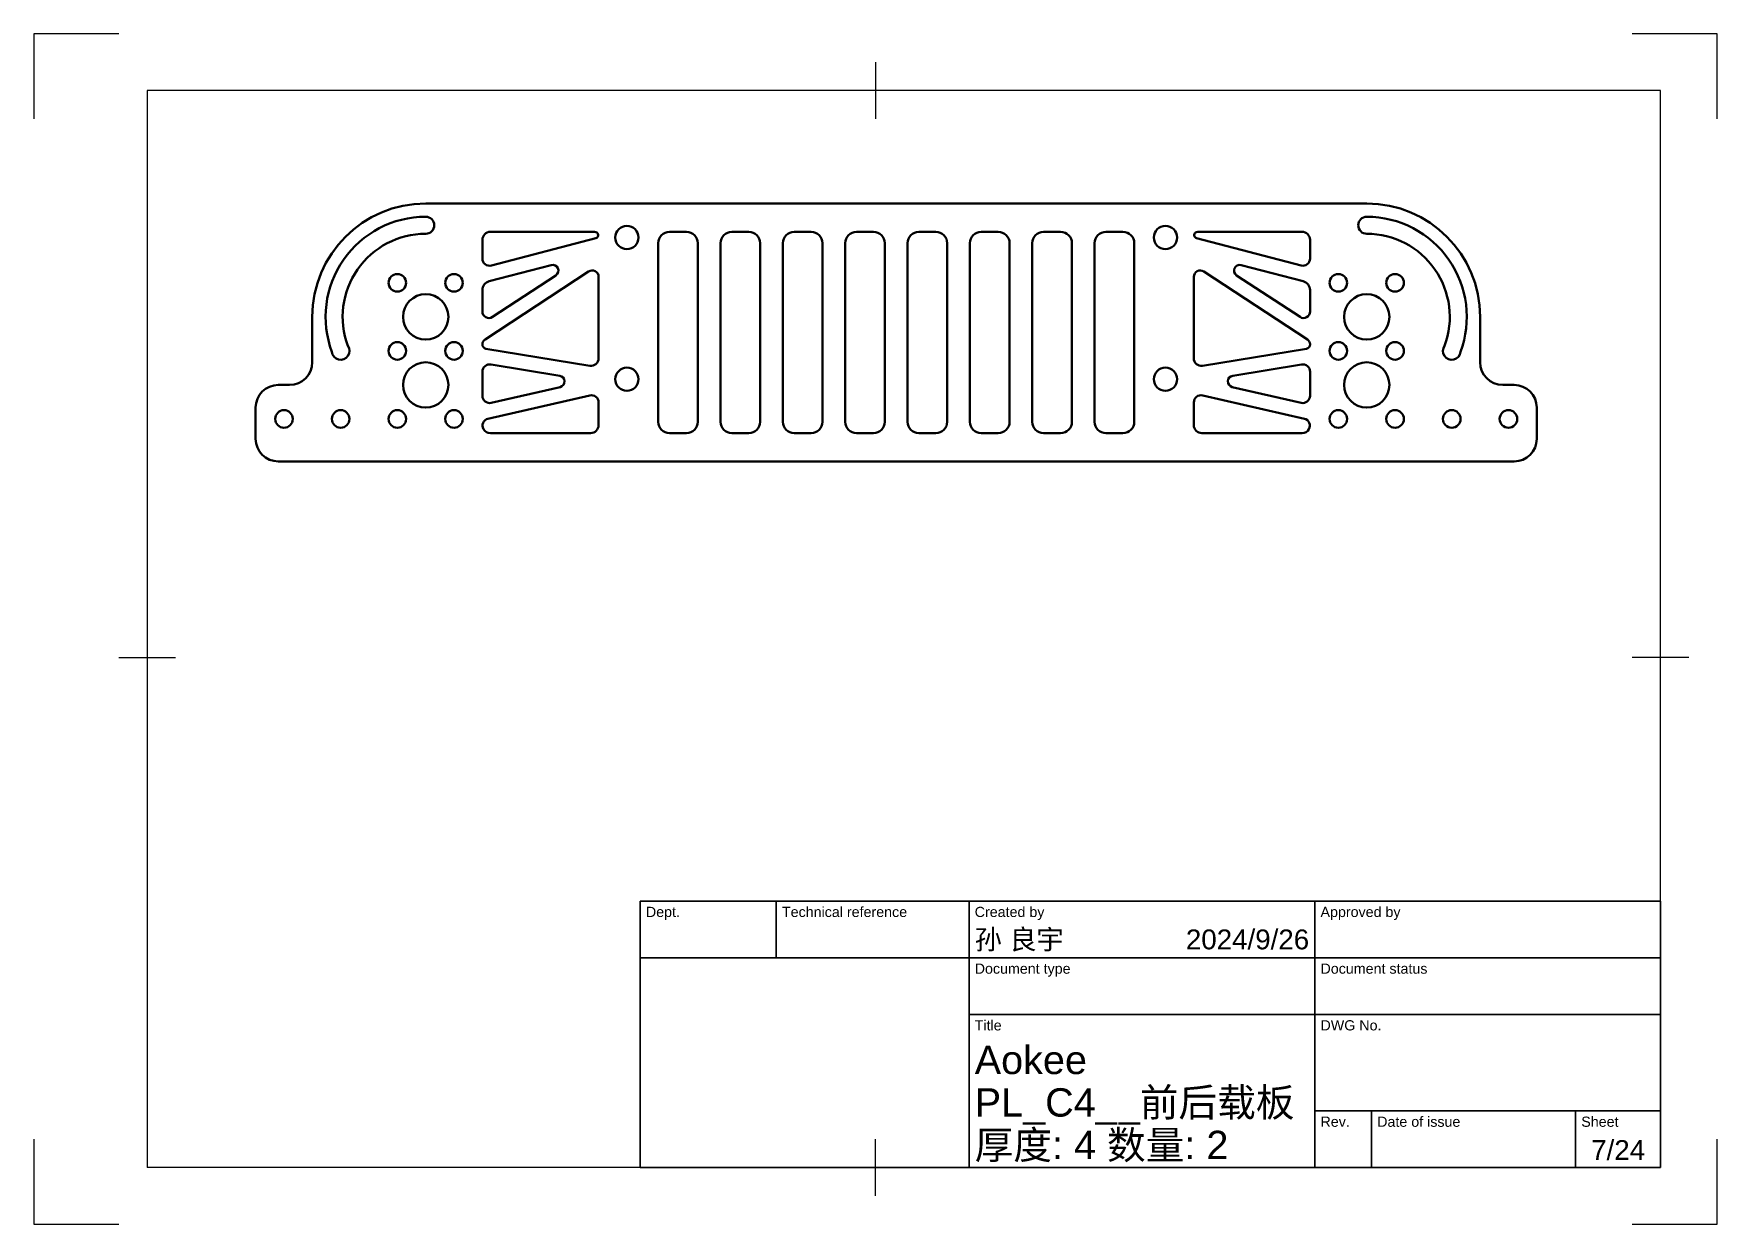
# Model space of a CAD drawing. Header units: millimetres. Extents: x 0 to 297, y 0 to 210.
import ezdxf
from ezdxf.enums import TextEntityAlignment as Align

# ---------------------------------------------------------------- set-up
doc = ezdxf.new("R2010")
doc.units = ezdxf.units.MM
doc.header["$LTSCALE"] = 0.75
for name, color, linetype, lineweight in [('BORDER', 7, 'Continuous', 25), ('TITLEBLOCK', 7, 'Continuous', 35), ('Visible', 7, 'Continuous', 50)]:
    doc.layers.add(name, color=color, linetype=linetype, lineweight=lineweight)
doc.styles.add('FusionTitle', font='arial.ttf')

# ---------------------------------------------------------------- blocks, each defined once
blk = doc.blocks.new('ISO_TITLEBLOCK')
at = {"layer": 'TITLEBLOCK'}
for p, q in [((0, 47), (-180, 47)), ((-180, 47), (-180, 0)), ((-156, 37), (-156, 47)), ((-122, 0), (-122, 47)), ((-61, 0), (-61, 47)), ((0, 0), (0, 47)), ((-180, 37), (0, 37)), ((-122, 27), (0, 27)), ((-61, 10), (0, 10)), ((-51, 0), (-51, 10)), ((-15, 0), (-15, 10)), ((-180, 0), (0, 0))]:
    blk.add_line(p, q, dxfattribs=at)
at = {"layer": 'TITLEBLOCK', "style": 'FusionTitle'}
for s, p in [('Dept.', (-179, 46)), ('Technical reference', (-155, 46)), ('Created by', (-121, 46)), ('Approved by', (-60, 46)), ('Document type', (-121, 36)), ('Document status', (-60, 36)), ('Title', (-121, 26)), ('DWG No.', (-60, 26)), ('Rev.', (-60, 9)), ('Date of issue', (-50, 9)), ('Sheet', (-14, 9))]:
    blk.add_text(s, height=1.8, dxfattribs=at).set_placement(p, align=Align.TOP_LEFT)
for tag, height, p in [('DEPT', 3.5, (-179, 42)), ('TECHNICAL_REFERENCE', 3.5, (-155, 42)), ('CREATED_BY', 3.5, (-121, 42)), ('APPROVED_BY', 3.5, (-60, 42)), ('DOCUMENT_TYPE', 3.5, (-121, 32)), ('DOCUMENT_STATUS', 3.5, (-60, 32)), ('TITLE_1', 5, (-121, 21.5)), ('TITLE_2', 5, (-121, 14)), ('TITLE_3', 5, (-121, 6.5)), ('DATE_OF_ISSUE', 3.5, (-50, 5))]:
    blk.add_attdef(tag, text='', height=height, dxfattribs=at).set_placement(p, align=Align.TOP_LEFT)
for tag, p in [('CREATED_DATE', (-62, 42)), ('APPROVED_DATE', (-0.99, 42))]:
    blk.add_attdef(tag, text='', height=3.5, dxfattribs=at).set_placement(p, align=Align.TOP_RIGHT)
for tag, height, p in [('DRAWING_NUMBER', 5, (-30.5, 19.75)), ('REV', 3.5, (-56, 4.85)), ('SHEET', 3.5, (-7.5, 4.85))]:
    blk.add_attdef(tag, text='', height=height, dxfattribs=at).set_placement(p, align=Align.TOP_CENTER)
blk = doc.blocks.new('ISO_A4(L)_SHEET')
at = {"layer": 'BORDER'}
for p, q in [((148.5, 205), (148.5, 195)), ((287, 200), (20, 200)), ((20, 200), (20, 10)), ((287, 10), (287, 200)), ((15, 100), (25, 100)), ((292, 100), (282, 100)), ((148.5, 5), (148.5, 15)), ((287, 10), (20, 10))]:
    blk.add_line(p, q, dxfattribs=at)
at = {"layer": 'Defpoints'}
for p, q in [((0, 210), (0, 195)), ((15, 210), (0, 210)), ((297, 210), (282, 210)), ((297, 195), (297, 210)), ((0, 15), (0, 0)), ((297, 0), (297, 15)), ((0, 0), (15, 0)), ((282, 0), (297, 0))]:
    blk.add_line(p, q, dxfattribs=at)

msp = doc.modelspace()

# ---------------------------------------------------------------- linework, layer by layer
at = {"layer": 'Visible'}
for p, q in [((235.152426, 180.04992), (69.152426, 180.04992)), ((79.152426, 170.342421), (79.152426, 173.635707)), ((80.56664, 175.04992), (98.959462, 175.04992)), ((99.184291, 173.95963), (80.735911, 169.120711)), ((110.152426, 141.54992), (110.152426, 173.04992)), ((112.152426, 175.04992), (115.152426, 175.04992)), ((117.152426, 173.04992), (117.152426, 141.54992)), ((121.152426, 141.54992), (121.152426, 173.04992)), ((123.152426, 175.04992), (126.152426, 175.04992)), ((128.152426, 173.04992), (128.152426, 141.54992)), ((132.152426, 141.54992), (132.152426, 173.04992)), ((134.152426, 175.04992), (137.152426, 175.04992)), ((139.152426, 173.04992), (139.152426, 141.54992)), ((143.152426, 141.54992), (143.152426, 173.04992)), ((145.152426, 175.04992), (148.152426, 175.04992)), ((150.152426, 173.04992), (150.152426, 141.54992)), ((154.152426, 141.54992), (154.152426, 173.04992)), ((156.152426, 175.04992), (159.152426, 175.04992)), ((161.152426, 173.04992), (161.152426, 141.54992)), ((165.152426, 141.54992), (165.152426, 173.04992)), ((167.152426, 175.04992), (170.152426, 175.04992)), ((172.152426, 173.04992), (172.152426, 141.54992)), ((176.152426, 141.54992), (176.152426, 173.04992)), ((178.152426, 175.04992), (181.152426, 175.04992)), ((183.152426, 173.04992), (183.152426, 141.54992)), ((187.152426, 141.54992), (187.152426, 173.04992)), ((189.152426, 175.04992), (192.152426, 175.04992)), ((194.152426, 173.04992), (194.152426, 141.54992)), ((223.568941, 169.120711), (205.120562, 173.95963)), ((205.345391, 175.04992), (223.738213, 175.04992)), ((225.152426, 173.635707), (225.152426, 170.342421)), ((79.618129, 156.079418), (97.892678, 168.062729)), ((80.374136, 166.337869), (91.286059, 169.200012)), ((92.098762, 167.372579), (80.912174, 160.037111)), ((99.652426, 167.112315), (99.652426, 152.731611)), ((204.652426, 152.731611), (204.652426, 167.112315)), ((206.412174, 168.062729), (224.686724, 156.079418)), ((223.392678, 160.037111), (212.20609, 167.372579)), ((213.018793, 169.200012), (223.930716, 166.337869)), ((79.152426, 160.987525), (79.152426, 164.754383)), ((225.152426, 164.754383), (225.152426, 160.987525)), ((49.152426, 160.049921), (49.152426, 152.04992)), ((255.152426, 160.049921), (255.152426, 152.04992)), ((79.152426, 155.19051), (79.152426, 155.217141)), ((98.128107, 151.436833), (79.786867, 154.443594)), ((224.517985, 154.443594), (206.176746, 151.436833)), ((225.152426, 155.217141), (225.152426, 155.19051)), ((80.676746, 151.663007), (92.796471, 149.676167)), ((211.508381, 149.676167), (223.628107, 151.663007)), ((79.152426, 146.136345), (79.152426, 150.368229)), ((225.152426, 150.368229), (225.152426, 146.136345)), ((45.152426, 148.04992), (43.152426, 148.04992)), ((80.140529, 142.09044), (98.088014, 146.209535)), ((92.859573, 147.677162), (80.716838, 144.890305)), ((206.216838, 146.209535), (224.164324, 142.09044)), ((223.588014, 144.890305), (211.445279, 147.677162)), ((259.152426, 148.04992), (261.152426, 148.04992)), ((39.152426, 144.04992), (39.152426, 138.54992)), ((99.652426, 144.963495), (99.652426, 140.964134)), ((204.652426, 140.964134), (204.652426, 144.963495)), ((265.152426, 138.54992), (265.152426, 144.04992)), ((98.238213, 139.54992), (80.56664, 139.54992)), ((115.152426, 139.54992), (112.152426, 139.54992)), ((126.152426, 139.54992), (123.152426, 139.54992)), ((137.152426, 139.54992), (134.152426, 139.54992)), ((148.152426, 139.54992), (145.152426, 139.54992)), ((159.152426, 139.54992), (156.152426, 139.54992)), ((170.152426, 139.54992), (167.152426, 139.54992)), ((181.152426, 139.54992), (178.152426, 139.54992)), ((192.152426, 139.54992), (189.152426, 139.54992)), ((223.738213, 139.54992), (206.06664, 139.54992)), ((43.152426, 134.54992), (261.152426, 134.54992))]:
    msp.add_line(p, q, dxfattribs=at)
at = {"layer": 'Visible', "extrusion": (0, 0, -1)}
for centre, radius in [((-104.652426, 174.04992), 2.05), ((-64.152426, 166.04992), 1.55), ((-74.152426, 166.04992), 1.55), ((-69.152426, 160.04992), 4), ((-64.152426, 154.04992), 1.55), ((-74.152426, 154.04992), 1.55), ((-69.152426, 148.04992), 4), ((-104.652426, 149.04992), 2.05), ((-44.152426, 142.04992), 1.55), ((-54.152426, 142.04992), 1.55), ((-64.152426, 142.04992), 1.55), ((-74.152426, 142.04992), 1.55)]:
    msp.add_circle(centre, radius, dxfattribs=at)
at = {"layer": 'Visible'}
for centre, radius in [((199.652426, 174.04992), 2.05), ((230.152426, 166.04992), 1.55), ((240.152426, 166.04992), 1.55), ((235.152426, 160.04992), 4), ((230.152426, 154.04992), 1.55), ((240.152426, 154.04992), 1.55), ((235.152426, 148.04992), 4), ((199.652426, 149.04992), 2.05), ((230.152426, 142.04992), 1.55), ((240.152426, 142.04992), 1.55), ((250.152426, 142.04992), 1.55), ((260.152426, 142.04992), 1.55)]:
    msp.add_circle(centre, radius, dxfattribs=at)
for centre, radius, start, end in [((69.152426, 160.04992), 20, 90, 179.999998), ((235.152426, 160.04992), 20, 0.000002, 90), ((69.152426, 160.04992), 14.655494, 90, 200.347261), ((80.56664, 173.635707), 1.414214, 90, 180), ((98.959462, 174.356955), 0.692965, 54.942989, 90), ((99.047256, 174.482074), 0.540116, 284.697319, 54.942989), ((112.152426, 173.04992), 2, 90, 180), ((115.152426, 173.04992), 2, 0, 90), ((123.152426, 173.04992), 2, 90, 180), ((126.152426, 173.04992), 2, 0, 90), ((134.152426, 173.04992), 2, 90, 180), ((137.152426, 173.04992), 2, 0, 90), ((145.152426, 173.04992), 2, 90, 180), ((148.152426, 173.04992), 2, 0, 90), ((156.152426, 173.04992), 2, 90, 180), ((159.152426, 173.04992), 2, 0, 90), ((167.152426, 173.04992), 2, 90, 180), ((170.152426, 173.04992), 2, 0, 90), ((178.152426, 173.04992), 2, 90, 180), ((181.152426, 173.04992), 2, 0, 90), ((189.152426, 173.04992), 2, 90, 180), ((192.152426, 173.04992), 2, 0, 90), ((205.257596, 174.482074), 0.540116, 125.057011, 255.302681), ((205.345391, 174.356955), 0.692965, 90, 125.057011), ((223.738213, 173.635707), 1.414214, 0, 90), ((235.152426, 160.04992), 14.655494, 339.652739, 90), ((80.415463, 170.342421), 1.263037, 180, 284.697319), ((223.889389, 170.342421), 1.263037, 255.302681, 0), ((80.789476, 164.754383), 1.63705, 104.697319, 180), ((91.543135, 168.219909), 1.013257, 303.254367, 104.697319), ((98.5159, 167.112315), 1.136526, 0, 123.254367), ((205.788952, 167.112315), 1.136526, 56.745633, 180), ((212.761717, 168.219909), 1.013257, 75.302681, 236.745633), ((223.515376, 164.754383), 1.63705, 0, 75.302681), ((80.288952, 160.987525), 1.136526, 180, 303.254367), ((224.0159, 160.987525), 1.136526, 236.745633, 0), ((80.183556, 155.217141), 1.03113, 123.254367, 180), ((79.909313, 155.19051), 0.756887, 180, 260.69006), ((224.39554, 155.19051), 0.756887, 279.30994, 0), ((224.121296, 155.217141), 1.03113, 0, 56.745633), ((250.152426, 154.04992), 1.55, 144.315405, 353.468268), ((45.152426, 152.04992), 4, 270, 0), ((80.464487, 150.368229), 1.312061, 80.69006, 180), ((98.340365, 152.731611), 1.312061, 260.69006, 0), ((205.964487, 152.731611), 1.312061, 180, 279.30994), ((223.840365, 150.368229), 1.312061, 0, 99.30994), ((259.152426, 152.04992), 4, 180, 270), ((92.631602, 148.670464), 1.019127, 282.925999, 80.69006), ((211.67325, 148.670464), 1.019127, 99.30994, 257.074001), ((80.430862, 146.136345), 1.278436, 180, 282.925999), ((98.373991, 144.963495), 1.278436, 0, 102.925999), ((205.930862, 144.963495), 1.278436, 77.074001, 180), ((223.873991, 146.136345), 1.278436, 257.074001, 0), ((80.418646, 140.878644), 1.243302, 102.925999, 210.013307), ((80.56664, 140.964134), 1.414214, 210.013307, 270), ((98.238213, 140.964134), 1.414214, 270, 0), ((112.152426, 141.54992), 2, 180, 270), ((115.152426, 141.54992), 2, 270, 0), ((123.152426, 141.54992), 2, 180, 270), ((126.152426, 141.54992), 2, 270, 0), ((134.152426, 141.54992), 2, 180, 270), ((137.152426, 141.54992), 2, 270, 0), ((145.152426, 141.54992), 2, 180, 270), ((148.152426, 141.54992), 2, 270, 0), ((156.152426, 141.54992), 2, 180, 270), ((159.152426, 141.54992), 2, 270, 0), ((167.152426, 141.54992), 2, 180, 270), ((170.152426, 141.54992), 2, 270, 0), ((178.152426, 141.54992), 2, 180, 270), ((181.152426, 141.54992), 2, 270, 0), ((189.152426, 141.54992), 2, 180, 270), ((192.152426, 141.54992), 2, 270, 0), ((206.06664, 140.964134), 1.414214, 180, 270), ((223.738213, 140.964134), 1.414214, 270, 329.986693), ((223.886207, 140.878644), 1.243302, 329.986693, 77.074001)]:
    msp.add_arc(centre, radius, start, end, dxfattribs=at)
at = {"layer": 'Visible', "extrusion": (0, 0, -1)}
for centre, radius, start, end in [((-69.152426, 160.04992), 17.655494, 339.523442, 90), ((-69.152426, 176.205415), 1.5, 90, 270), ((-235.152426, 176.205415), 1.5, 270, 90), ((-235.152426, 160.04992), 17.655494, 90, 200.476558), ((-54.152426, 154.04992), 1.55, 144.315405, 353.468268), ((-43.152426, 144.04992), 4, 0, 90), ((-261.152426, 144.04992), 4, 90, 180), ((-43.152426, 138.54992), 4, 270, 0), ((-261.152426, 138.54992), 4, 180, 270)]:
    msp.add_arc(centre, radius, start, end, dxfattribs=at)

# ---------------------------------------------------------------- block references
at = {"layer": 'BORDER'}
msp.add_blockref('ISO_A4(L)_SHEET', (0, 0), dxfattribs=at)
at = {"layer": 'TITLEBLOCK'}
msp.add_blockref('ISO_TITLEBLOCK', (287, 10), dxfattribs=at).add_auto_attribs({'TITLE_3': '厚度: 4 数量: 2 ', 'CREATED_DATE': '2024/9/26', 'SHEET': '7/24', 'TITLE_2': 'PL_C4__前后载板 ', 'TITLE_1': 'Aokee', 'CREATED_BY': '孙 良宇'})

doc.saveas('drawing.dxf')
